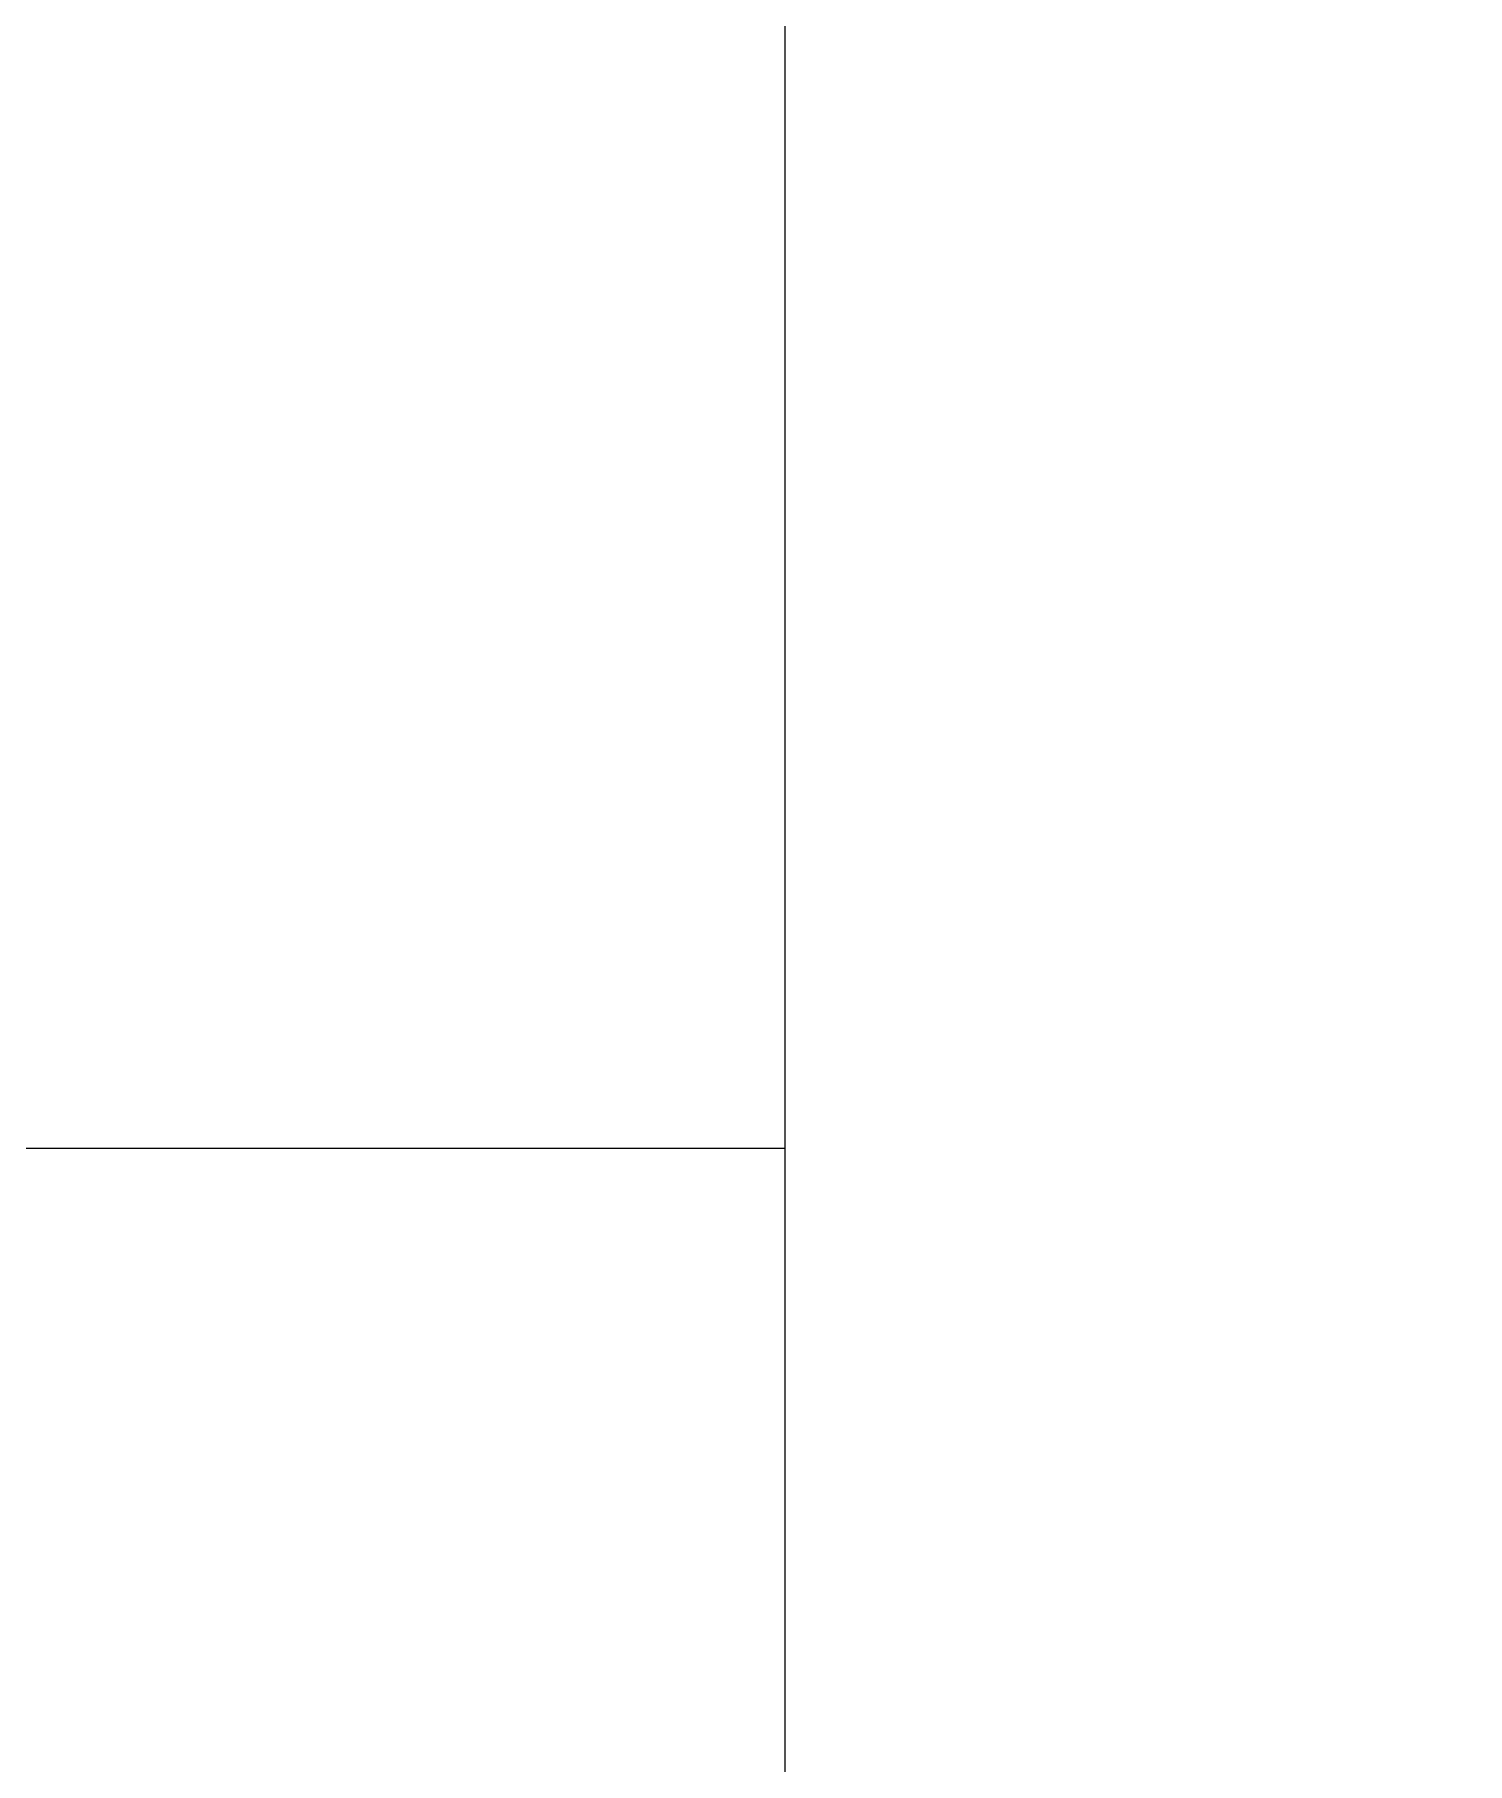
# Model space of a CAD drawing. Header units: inches. Extents: x 386 to 486, y 202 to 284.
# Drawn here: x 464.2076295 to 464.2079548, y 251.4995187 to 251.4999112 of the extents above; entities that cross this region are included whole.
import ezdxf

# ---------------------------------------------------------------- set-up
doc = ezdxf.new("R2010")
doc.units = ezdxf.units.IN
doc.header["$LTSCALE"] = 0.5
doc.header["$MEASUREMENT"] = 0
for name, color, linetype in [('HATCH', 12, 'Continuous'), ('line25', 2, 'Continuous'), ('TEXT', 4, 'Continuous'), ('Web_Edge', 9, 'Continuous')]:
    doc.layers.add(name, color=color, linetype=linetype)
doc.styles.add('DIM', font='romans.shx', dxfattribs={"width": 0.7})
doc.dimstyles.new('ext_12', dxfattribs={"dimscale": 12, "dimtxt": 0.09375, "dimasz": 0.09375, "dimexe": 0.09375, "dimexo": 0.0625, "dimgap": 0.0625, "dimtad": 1, "dimdec": 1, "dimzin": 3, "dimdsep": 46, "dimlunit": 4, "dimtxsty": 'DIM', "dimcen": 0.09, "dimdle": 0.09375, "dimclrt": 4, "dimadec": 0, "dimazin": 0, "dimtfac": 1, "dimtdec": 1, "dimtmove": 2, "dimatfit": 3, "dimfxl": 1, "dimfrac": 2, "dimtolj": 1, "dimtzin": 0, "dimarcsym": 0})

# ---------------------------------------------------------------- blocks, each defined once
blk = doc.blocks.new('12-inch Hinge Pin Web')
at = {"layer": 'Web_Edge'}
blk.add_line((361.82343319, 196.11824683), (361.53993019, 196.11824683), dxfattribs=at)

msp = doc.modelspace()

# ---------------------------------------------------------------- hatches: boundary and pattern name
at = {"layer": 'HATCH'}
h = msp.add_hatch(dxfattribs=at)
h.set_pattern_fill('INSUL', color=256, scale=7, style=0)
h.set_pattern_definition([(180, (3390.3694, -148.626), (0, 2.625), []), (180, (3390.3694, -147.751), (0, 2.625), [0.875, -0.875]), (180, (3390.3694, -146.876), (0, 2.625), [0.875, -0.875])])
h.paths.add_polyline_path([(466.83279983, 257.38349742), (464.20779983, 257.38349742), (464.20779983, 248.38349742), (464.89529983, 248.38349742), (464.89529983, 248.88349742), (466.39529983, 248.88349742), (466.39529983, 248.38349742), (466.83279983, 248.38349742)])

# ---------------------------------------------------------------- linework, layer by layer
at = {"layer": 'line25'}
msp.add_line((464.20779983, 257.38349742), (464.20779983, 246.38349742), dxfattribs=at)

# ---------------------------------------------------------------- block references
at = {"layer": 'Web_Edge'}
msp.add_blockref('12-inch Hinge Pin Web', (102.38436664, 55.3814115), dxfattribs=at)

# ---------------------------------------------------------------- leaders
at = {"layer": 'TEXT'}
for points, override in [([(466.83279983, 249.38349742), (445.28339156, 261.93004359), (443.04243059, 261.93004359)], {"dimtad": 0}), ([(466.83279983, 246.38349742), (442.94461287, 258.00445966), (440.99743191, 258.00445966)], {"dimgap": 0.0625, "dimtad": 0})]:
    msp.add_leader(points, dimstyle='ext_12', override=override, dxfattribs=at)

doc.saveas('drawing.dxf')
